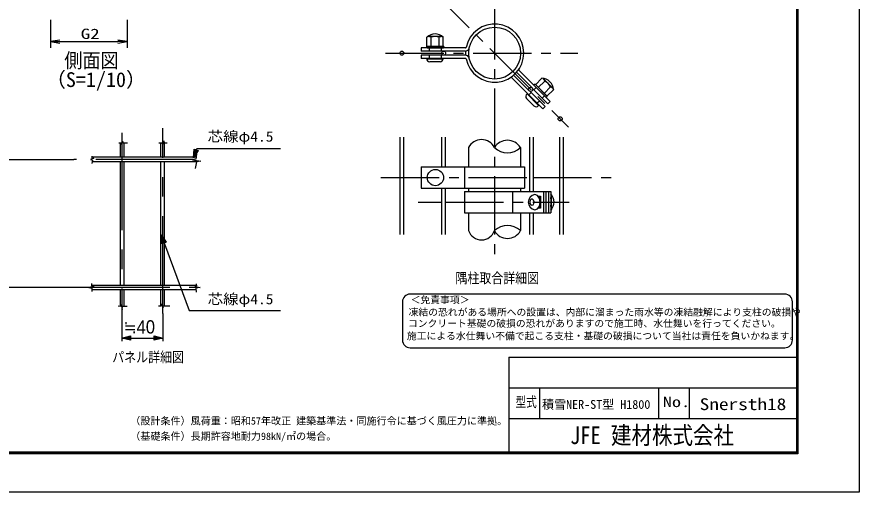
# Model space of a CAD drawing. Units: millimetres, scale not verified. Extents: x -2970 to 2970, y -2100 to 2100.
# Drawn here: x 221 to 2970, y -2100 to -549 of the extents above; entities that cross this region are included whole.
import ezdxf
from ezdxf.enums import TextEntityAlignment as Align

# ---------------------------------------------------------------- set-up
doc = ezdxf.new("R2010")
doc.units = ezdxf.units.MM
doc.header["$LTSCALE"] = 10
doc.linetypes.add('USER1', pattern=[28.575, 19.05, -3.175, 3.175, -3.175])
doc.linetypes.add('USER2', pattern=[50.8, 31.75, -6.35, 6.35, -6.35])
for name, color, linetype, lineweight in [('0-0_1', 7, 'Continuous', 25), ('0-1_0', 7, 'Continuous', 25), ('0-2_2', 7, 'Continuous', 25), ('0-4_EXTCNT-L', 1, 'Continuous', 25), ('0-5_CENTLN-L', 4, 'USER2', 25), ('0-7_D-TTL-TXT', 2, 'Continuous', 25)]:
    doc.layers.add(name, color=color, linetype=linetype, lineweight=lineweight)
doc.layers.add('0-6_WAKU', color=7, linetype='Continuous')
doc.styles.add('ＭＳ ゴシック', font='')
doc.styles.add('ＭＳ Ｐゴシック', font='')
doc.styles.get('ＭＳ ゴシック').set_extended_font_data('MS Gothic')
doc.styles.get('ＭＳ Ｐゴシック').set_extended_font_data('MS PGothic')

# ---------------------------------------------------------------- blocks, each defined once
blk = doc.blocks.new('DARROWS')
at = {"layer": '0-1_0', "color": 2}
blk.add_line((0, 0), (-9.991, 0), dxfattribs=at)
blk.add_lwpolyline([(-10, -1.667), (0, 0), (-10, 1.667)], dxfattribs=at)

msp = doc.modelspace()

# ---------------------------------------------------------------- linework, layer by layer
at = {"layer": '0-0_1', "color": 4, "linetype": 'USER1'}
for p, q in [((1562.73, -450.32), (2021.18, -908.76)), ((1780.54, -497.42), (1780.14, -1352.63)), ((1424.53, -667.57), (2052.52, -667.57)), ((1409.47, -1073.38), (1889.14, -1073.38)), ((1906.47, -1073.38), (2177.65, -1073.38)), ((1531.06, -1153.93), (1607.47, -1153.93)), ((1619.47, -1153.93), (2023.59, -1153.93))]:
    msp.add_line(p, q, dxfattribs=at)
at = {"layer": '0-0_1'}
for p, q in [((1684.98, -650.57), (1541.01, -650.57)), ((1541.01, -650.57), (1541.01, -660.91)), ((1615.1, -645.57), (1558.43, -645.57)), ((1558.43, -645.57), (1558.43, -650.57)), ((1566.85, -650.57), (1566.85, -660.91)), ((1605.6, -650.57), (1605.6, -660.91)), ((1615.1, -645.57), (1615.1, -650.57)), ((1684.98, -660.91), (1541.01, -660.91)), ((1541.01, -674.24), (1541.01, -684.57)), ((1684.98, -674.24), (1541.01, -674.24)), ((1684.98, -684.57), (1541.01, -684.57)), ((1566.85, -674.24), (1566.85, -684.57)), ((1605.6, -674.24), (1605.6, -684.57)), ((1843.24, -740.25), (1945.04, -842.05)), ((1852.66, -730.82), (1954.47, -832.62)), ((1859.97, -723.51), (1961.77, -825.32)), ((1835.93, -747.56), (1937.73, -849.36)), ((1912.38, -768.85), (1908.84, -772.38)), ((1912.38, -768.85), (1952.45, -808.92)), ((1899.38, -796.38), (1892.07, -803.68)), ((1916.11, -779.65), (1908.8, -786.96)), ((1908.8, -786.96), (1916.11, -779.65)), ((1908.84, -772.38), (1948.91, -812.45)), ((1908.84, -772.39), (1948.91, -812.46)), ((1926.77, -823.79), (1919.46, -831.09)), ((1943.51, -807.05), (1936.2, -814.36)), ((1952.45, -808.92), (1948.91, -812.45)), ((1945.04, -842.05), (1937.73, -849.36)), ((1961.77, -825.32), (1954.47, -832.62)), ((558.13, -960.81), (558.13, -1007.41)), ((570.13, -960.81), (570.13, -1007.41)), ((691.47, -1007.41), (691.47, -960.81)), ((703.47, -1007.41), (703.47, -960.81)), ((1471.47, -942.08), (1471.47, -1259.76)), ((1483.47, -942.08), (1483.47, -1259.76)), ((1607.47, -942.08), (1607.47, -1038.07)), ((1619.47, -942.08), (1619.47, -1038.07)), ((1894.47, -942.08), (1894.47, -1108.07)), ((1906.47, -942.08), (1906.47, -1108.07)), ((1991.76, -942.08), (1991.76, -1259.76)), ((2003.76, -942.08), (2003.76, -1259.76)), ((570.13, -1007.41), (465.69, -1007.41)), ((736.8, -1007.41), (570.13, -1007.41)), ((806.57, -1007.41), (736.8, -1007.41)), ((570.13, -1022.41), (465.69, -1022.41)), ((558.13, -1022.41), (558.13, -1424.07)), ((570.13, -1022.41), (570.13, -1424.07)), ((736.8, -1022.41), (570.13, -1022.41)), ((691.47, -1424.07), (691.47, -1022.41)), ((703.47, -1424.07), (703.47, -1022.41)), ((806.57, -1022.41), (736.8, -1022.41)), ((1540.61, -1038.07), (1877.58, -1038.07)), ((1682.69, -1038.07), (1682.69, -1108.07)), ((1877.58, -1038.07), (1877.58, -1108.07)), ((1540.61, -1108.07), (1877.58, -1108.07)), ((1607.47, -1108.07), (1607.47, -1259.76)), ((1619.47, -1108.07), (1619.47, -1259.76)), ((1682.69, -1118.62), (1682.69, -1188.62)), ((1682.69, -1118.62), (1940.15, -1118.62)), ((1838.34, -1118.62), (1838.34, -1188.62)), ((1894.47, -1108.07), (1894.47, -1118.62)), ((1906.47, -1108.07), (1906.47, -1118.62)), ((1682.69, -1188.62), (1940.15, -1188.62)), ((1894.47, -1188.62), (1894.47, -1259.76)), ((1906.47, -1188.62), (1906.47, -1259.76)), ((465.69, -1424.07), (570.13, -1424.07)), ((570.13, -1424.07), (736.8, -1424.07)), ((736.8, -1424.07), (806.57, -1424.07)), ((465.69, -1439.07), (570.13, -1439.07)), ((558.13, -1439.07), (558.13, -1492.98)), ((570.13, -1439.07), (736.8, -1439.07)), ((570.13, -1439.07), (570.13, -1492.98)), ((691.47, -1492.98), (691.47, -1439.07)), ((703.47, -1492.98), (703.47, -1439.07)), ((736.8, -1439.07), (806.57, -1439.07)), ((564.13, -1518.04), (564.13, -1538.04)), ((697.47, -1516.72), (697.47, -1536.72))]:
    msp.add_line(p, q, dxfattribs=at)
at = {"layer": '0-0_1', "color": 4}
for p, q in [((554.42, -959.99), (561.34, -959.99)), ((561.34, -959.99), (563.81, -965.42)), ((563.81, -965.42), (565.78, -954.55)), ((565.78, -954.55), (568.26, -960.48)), ((568.26, -960.48), (582.09, -960.48)), ((684.13, -959.99), (694.51, -960.48)), ((694.51, -960.48), (697.97, -965.42)), ((697.97, -965.42), (700.93, -954.06)), ((700.93, -954.06), (702.41, -959.99)), ((702.41, -959.99), (712.3, -959.99)), ((797.69, -1009.61), (799.9, -980.83)), ((802.12, -996.33), (803.22, -981.94)), ((809.86, -984.15), (802.12, -996.33)), ((808.15, -978.22), (1082.06, -978.22)), ((-155.01, -1014.91), (407.06, -1014.91)), ((472.4, -1010.38), (461.53, -1014.34)), ((461.53, -1014.34), (467.96, -1016.81)), ((467.96, -1016.81), (465.49, -1027.68)), ((805.41, -1013.43), (794.8, -1015.2)), ((794.8, -1015.2), (821.34, -1020.51)), ((807.18, -997.51), (805.41, -1013.43)), ((807.18, -1022.28), (803.64, -1043.52)), ((821.34, -1020.51), (807.18, -1022.28)), ((692.09, -1260.7), (783.47, -1506.79)), ((708.4, -1284.51), (695.28, -1289.39)), ((698.56, -1288.17), (696.97, -1273.83)), ((696.97, -1273.83), (705.12, -1285.73)), ((472.81, -1428.42), (456.61, -1432.23)), ((465.19, -1419.37), (465.19, -1426.99)), ((465.19, -1426.99), (472.81, -1428.42)), ((807.32, -1427.47), (801.6, -1428.42)), ((801.6, -1428.42), (819.7, -1432.71)), ((806.36, -1419.85), (807.32, -1427.47)), ((-137.83, -1431.57), (403.1, -1431.57)), ((456.61, -1432.23), (465.67, -1434.14)), ((465.67, -1434.14), (466.14, -1445.58)), ((552.38, -1491.79), (560.01, -1493.22)), ((560.01, -1493.22), (561.44, -1487.5)), ((561.44, -1487.5), (565.25, -1503.7)), ((565.25, -1503.7), (565.73, -1493.22)), ((565.73, -1493.22), (581.45, -1493.22)), ((683.91, -1491.79), (692.96, -1492.27)), ((692.96, -1492.27), (694.39, -1485.6)), ((694.39, -1485.6), (699.16, -1497.03)), ((699.16, -1497.03), (700.11, -1491.79)), ((700.11, -1491.79), (720.12, -1492.27)), ((783.47, -1506.79), (1082.06, -1506.79)), ((564.13, -1538.04), (564.13, -1607.08)), ((697.47, -1536.72), (697.47, -1607.08)), ((578.13, -1597.08), (592.13, -1593.58)), ((592.13, -1590.08), (592.13, -1604.08)), ((669.47, -1590.08), (697.47, -1597.08)), ((669.47, -1604.08), (669.47, -1590.08)), ((564.13, -1597.08), (697.47, -1597.08)), ((592.13, -1600.58), (578.13, -1597.08)), ((697.47, -1597.08), (669.47, -1604.08))]:
    msp.add_line(p, q, dxfattribs=at)
for points in [[(799.9, -980.83), (813.18, -985.26), (797.69, -1009.61), (808.15, -978.22)], [(465.49, -1003.47), (465.49, -1011.37), (472.4, -1010.38)], [(695.28, -1289.39), (692.09, -1260.7), (708.4, -1284.51)], [(819.7, -1432.71), (805.89, -1434.14), (806.36, -1447)], [(592.13, -1604.08), (564.13, -1597.08), (592.13, -1590.08)], [(669.47, -1593.58), (683.47, -1597.08), (669.47, -1600.58)]]:
    msp.add_lwpolyline(points, dxfattribs=at)
at = {"layer": '0-0_1'}
for centre, radius in [((1780.54, -667.57), 84.67), ((1477.87, -667.58), 6.67), ((1613.87, -667.58), 6.67), ((1898.23, -785.82), 6.67), ((1994.4, -881.98), 6.67)]:
    msp.add_circle(centre, radius, dxfattribs=at)
for centre, radius, start, end in [((1780.54, -667.57), 94.97, 191.46846, 168.53416), ((1563.26, -610.18), 3.33, 270, 351.77787), ((1609.45, -610.18), 3.33, 188.21094, 270.00006), ((1684.98, -647.99), 2.58, 270, 344.23324), ((1684.98, -647.99), 12.92, 270, 344.23239), ((1684.98, -687.16), 12.92, 15.7676, 90.00084), ((1684.98, -687.16), 2.58, 15.76676, 90), ((1780.54, -667.57), 94.97, 175.95909, 184.04198), ((1834.1, -749.38), 12.92, 45, 49.52019), ((1861.8, -721.69), 12.92, 220.72842, 225), ((1861.8, -721.69), 2.58, 150.76894, 225), ((1834.1, -749.38), 2.58, 45, 119.23317), ((1941.04, -748.28), 3.33, 225, 306.77787), ((1973.69, -780.94), 3.33, 143.21094, 225.00006), ((1969.24, -1130.34), 3.33, 180, 261.77787), ((1969.24, -1176.53), 3.33, 98.21094, 180.00006)]:
    msp.add_arc(centre, radius, start, end, dxfattribs=at)
at = {"layer": '0-1_0'}
for p, q in [((1560.1, -650.57), (1613.43, -650.57)), ((1558.93, -686.06), (1612.27, -686.06)), ((1602.31, -696.04), (1568.89, -696.04)), ((1910.02, -773.56), (1947.73, -811.28)), ((1908.72, -839.59), (1885.08, -815.96)), ((1886.35, -800.81), (1923.86, -838.33)), ((1695.47, -975.21), (1695.47, -1038.07)), ((1864.8, -975.21), (1864.8, -1038.07)), ((1540.61, -1038.07), (1540.61, -1108.07)), ((1695.47, -1108.07), (1695.47, -1118.62)), ((1838.34, -1118.62), (1838.34, -1188.62)), ((1864.8, -1108.07), (1864.8, -1118.62)), ((1940.15, -1118.62), (1940.15, -1188.62)), ((1940.15, -1118.62), (1964.19, -1118.62)), ((1947.45, -1118.62), (1947.45, -1188.62)), ((1956.88, -1118.62), (1956.88, -1188.62)), ((1964.19, -1118.62), (1964.19, -1188.62)), ((1896.85, -1147.39), (1895.2, -1152.52)), ((1895.2, -1152.52), (1895.77, -1158.09)), ((1900.21, -1144.34), (1896.85, -1147.39)), ((1904.19, -1144.34), (1900.21, -1144.34)), ((1907.54, -1147.39), (1904.19, -1144.34)), ((1909.2, -1152.52), (1907.54, -1147.39)), ((1908.63, -1158.09), (1909.2, -1152.52)), ((1920.47, -1132.29), (1911.63, -1128.94)), ((1926.94, -1141.44), (1920.47, -1132.29)), ((1922.49, -1134.21), (1929.9, -1134.21)), ((1925.31, -1138.1), (1929.9, -1138.1)), ((1929.3, -1153.94), (1926.94, -1141.44)), ((1926.94, -1166.44), (1929.3, -1153.94)), ((1927.83, -1143.94), (1929.9, -1143.94)), ((1929.9, -1134.21), (1929.9, -1173.61)), ((1895.77, -1158.09), (1898.38, -1162.35)), ((1898.38, -1162.35), (1902.2, -1163.94)), ((1902.2, -1163.94), (1906.02, -1162.35)), ((1906.02, -1162.35), (1908.63, -1158.09)), ((1911.63, -1178.94), (1920.47, -1175.59)), ((1920.47, -1175.59), (1926.94, -1166.44)), ((1929.9, -1173.61), (1922.54, -1173.61)), ((1925.22, -1169.92), (1929.9, -1169.92)), ((1927.83, -1163.94), (1929.9, -1163.94)), ((1695.47, -1188.62), (1695.47, -1246.7)), ((1864.8, -1188.62), (1864.8, -1246.7)), ((1940.15, -1188.62), (1964.19, -1188.62)), ((1826.82, -1659.84), (1826.82, -1969.84)), ((1826.82, -1659.84), (2765.23, -1659.84)), ((1826.82, -1759.84), (2765.23, -1759.84)), ((1926.82, -1759.84), (1926.82, -1859.84)), ((2315.23, -1759.84), (2315.23, -1859.84)), ((2415.23, -1759.84), (2415.23, -1859.84)), ((1826.82, -1859.84), (2765.23, -1859.84))]:
    msp.add_line(p, q, dxfattribs=at)
at = {"layer": '0-1_0', "color": 3}
msp.add_lwpolyline([(-2969.77, 2100.16), (2970.23, 2100.16), (2970.23, -2099.84), (-2969.77, -2099.84)], close=True, dxfattribs=at)
at = {"layer": '0-1_0'}
for points in [[(-2769.77, 1975.16), (2770.23, 1975.16), (2770.23, -1974.84), (-2769.77, -1974.84)], [(-2768.52, 1973.91), (2768.98, 1973.91), (2768.98, -1973.59), (-2768.52, -1973.59)], [(-2767.27, 1972.66), (2767.73, 1972.66), (2767.73, -1972.34), (-2767.27, -1972.34)], [(-2766.02, 1971.41), (2766.48, 1971.41), (2766.48, -1971.09), (-2766.02, -1971.09)], [(-2764.77, 1970.16), (2765.23, 1970.16), (2765.23, -1969.84), (-2764.77, -1969.84)]]:
    msp.add_lwpolyline(points, close=True, dxfattribs=at)
msp.add_circle((1587.36, -1073.38), 26.6, dxfattribs=at)
for centre, radius, start, end in [((1586.37, -643.47), 38.59, 46.28861, 133.71139), ((1568.89, -686.09), 9.95, 179.83282, 270), ((1602.31, -686.09), 9.95, 270, 0.16718), ((1933.84, -788.17), 38.59, 1.28861, 88.71139), ((1892.12, -808.92), 9.95, 125.47458, 225), ((1915.76, -832.56), 9.95, 225, 324.52542), ((1737.8, -997.73), 47.95, 28.00786, 151.98856), ((1822.47, -1001.91), 50.05, 32.23597, 147.76662), ((1822.47, -932.21), 60.35, 225.45009, 314.54629), ((1915.38, -1153.94), 25.28, 98.52802, 261.47198), ((1935.95, -1153.46), 38.59, 317.03914, 42.96086), ((1822.47, -1293.76), 63.3, 48.02824, 131.97207), ((1737.8, -1231.92), 44.84, 199.2488, 340.75375), ((1822.47, -1224.26), 47.91, 207.92526, 332.07547)]:
    msp.add_arc(centre, radius, start, end, dxfattribs=at)
at = {"layer": '0-2_2'}
for p, q in [((1563.28, -613.51), (1559.71, -615.58)), ((1559.71, -645.46), (1559.71, -615.58)), ((1609.47, -613.51), (1563.28, -613.51)), ((1573.04, -645.46), (1573.04, -615.58)), ((1599.71, -645.46), (1599.71, -615.58)), ((1609.47, -613.51), (1613.04, -615.58)), ((1613.04, -645.46), (1613.04, -615.58)), ((1560.1, -650.57), (1613.43, -650.57)), ((1572.27, -684.95), (1572.27, -686.21)), ((1598.93, -684.73), (1598.93, -686.21)), ((1913.58, -770.72), (1934.71, -749.59)), ((1923.01, -780.14), (1944.13, -759.02)), ((1938.69, -750.65), (1934.71, -749.59)), ((1971.35, -783.31), (1938.69, -750.65)), ((1947.73, -811.28), (1910.02, -773.56)), ((1952.06, -808.01), (1914.34, -770.3)), ((1941.86, -799), (1962.99, -777.87)), ((1951.29, -808.43), (1972.42, -787.3)), ((1971.35, -783.31), (1972.42, -787.3)), ((1896.56, -808.42), (1895.67, -809.31)), ((1915.57, -827.12), (1914.53, -828.17)), ((1965.9, -1130.36), (1964.19, -1127.39)), ((1965.9, -1176.55), (1965.9, -1130.36)), ((1965.9, -1176.55), (1964.19, -1179.52))]:
    msp.add_line(p, q, dxfattribs=at)
for centre, radius, start, end in [((1563.28, -637.62), 24.11, 66.12587, 90.00027), ((1586.35, -657.57), 44.06, 72.36212, 107.59195), ((1609.47, -637.62), 24.11, 90, 113.89252), ((1921.65, -767.7), 24.11, 21.12587, 45.00027), ((1923.85, -798.12), 44.06, 27.36212, 62.59195), ((1954.3, -800.36), 24.11, 45, 68.89252), ((1941.8, -1130.36), 24.11, 338.21883, 0.00027), ((1921.85, -1153.44), 44.06, 343.94305, 16.05695), ((1941.8, -1176.55), 24.11, 0, 21.75861)]:
    msp.add_arc(centre, radius, start, end, dxfattribs=at)
at = {"layer": '0-4_EXTCNT-L'}
for p, q in [((331.01, -559.23), (331.01, -650.02)), ((581.01, -559.23), (581.01, -650.02))]:
    msp.add_line(p, q, dxfattribs=at)
at = {"layer": '0-4_EXTCNT-L', "color": 2}
msp.add_line((361.01, -630.02), (551.01, -630.02), dxfattribs=at)
at = {"layer": '0-5_CENTLN-L'}
for p, q in [((564.13, -927.39), (564.13, -1518.04)), ((697.47, -1516.72), (697.47, -912.86)), ((796.59, -1014.91), (407.06, -1014.91)), ((403.1, -1431.57), (807.14, -1431.57))]:
    msp.add_line(p, q, dxfattribs=at)
at = {"layer": '0-7_D-TTL-TXT'}
for p, q in [((2727.42, -1453.69), (1504.65, -1453.69)), ((1479.65, -1478.69), (1479.65, -1603.69)), ((2752.42, -1603.69), (2752.42, -1478.69)), ((1504.65, -1628.69), (2727.42, -1628.69))]:
    msp.add_line(p, q, dxfattribs=at)
for centre, start, end in [((1504.65, -1478.69), 90, 180), ((2727.42, -1478.69), 0, 90), ((1504.65, -1603.69), 180, 270), ((2727.42, -1603.69), 270, 0)]:
    msp.add_arc(centre, 25, start, end, dxfattribs=at)

# ---------------------------------------------------------------- block references
at = {"layer": '0-4_EXTCNT-L', "xscale": 3, "yscale": 3, "rotation": 180}
msp.add_blockref('DARROWS', (331.01, -630.02), dxfattribs=at)
at = {"layer": '0-4_EXTCNT-L', "xscale": 3, "yscale": 3}
msp.add_blockref('DARROWS', (581.01, -630.02), dxfattribs=at)

# ---------------------------------------------------------------- texts
at = {"layer": '0-0_1', "style": 'ＭＳ ゴシック'}
for s, height, width, p in [('側面図', 48.09, 0.9, (376.3, -729.81)), ('パネル詳細図', 33.67, 0.85, (532.51, -1686.23)), ('JFE 建材株式会社', 57.73, 0.85, (2026.72, -1960.4))]:
    msp.add_text(s, height=height, dxfattribs=dict(at, width=width)).set_placement(p, align=Align.BOTTOM_LEFT)
msp.add_text('（S=1/10）', height=48.09, dxfattribs=at).set_placement((315.55, -792.52), align=Align.BOTTOM_LEFT)
at = {"layer": '0-0_1', "color": 4, "style": 'ＭＳ ゴシック', "width": 0.85}
msp.add_text('隅柱取合詳細図', height=33.65, dxfattribs=at).set_placement((1652.64, -1428.4), align=Align.BOTTOM_LEFT)
at = {"layer": '0-1_0', "color": 4}
for s, height, style, width, p in [('芯線φ4.5', 33.65, 'ＭＳ ゴシック', 1.1, (843.9, -966.49)), ('芯線φ4.5', 33.65, 'ＭＳ ゴシック', 1.1, (843.9, -1496.88)), ('≒40', 43.38, 'ＭＳ Ｐゴシック', 0.95, (569.47, -1595.37))]:
    msp.add_text(s, height=height, dxfattribs=dict(at, style=style, width=width)).set_placement(p, align=Align.BOTTOM_LEFT)
at = {"layer": '0-1_0', "style": 'ＭＳ ゴシック'}
for s, width, p in [('型式', 0.75, (1849.11, -1832.43)), ('No.', 1.3, (2329.46, -1832.43))]:
    msp.add_text(s, height=33.67, dxfattribs=dict(at, width=width)).set_placement(p, align=Align.BOTTOM_LEFT)
at = {"layer": '0-4_EXTCNT-L', "color": 3, "style": 'ＭＳ ゴシック', "width": 1.35}
msp.add_text('G2', height=33.65, dxfattribs=at).set_placement((429.76, -631.49), align=Align.BOTTOM_LEFT)
at = {"layer": '0-6_WAKU', "style": 'ＭＳ ゴシック'}
msp.add_text('積雪NER-ST型 H1800', height=28.86, dxfattribs=at).set_placement((1935.07, -1836.74), align=Align.BOTTOM_LEFT)
at = {"layer": '0-6_WAKU', "style": 'ＭＳ ゴシック', "width": 1.2}
msp.add_text('Snersth18', height=38.48, dxfattribs=at).set_placement((2449.7, -1843.65), align=Align.BOTTOM_LEFT)
at = {"layer": '0-7_D-TTL-TXT', "color": 7, "style": 'ＭＳ ゴシック'}
for s, height, p in [('＜免責事項＞ \u3000\u3000', 22.87, (1506.5, -1490.78)), ('凍結の恐れがある場所への設置は、内部に溜まった雨水等の凍結融解により支柱の破損や', 22.87, (1499.74, -1531.03)), ('コンクリート基礎の破損の恐れがありますので施工時、水仕舞いを行ってください。', 22.87, (1497.68, -1567.74)), ('施工による水仕舞い不備で起こる支柱・基礎の破損について当社は責任を負いかねます。 ', 22.87, (1494.19, -1608.49)), ('（設計条件）風荷重：昭和57年改正 建築基準法・同施行令に基づく風圧力に準拠。', 24.05, (591.52, -1886.64)), ('（基礎条件）長期許容地耐力98kN/㎡の場合。', 24.05, (591.52, -1936.64))]:
    msp.add_text(s, height=height, dxfattribs=at).set_placement(p, align=Align.BOTTOM_LEFT)

doc.saveas('drawing.dxf')
